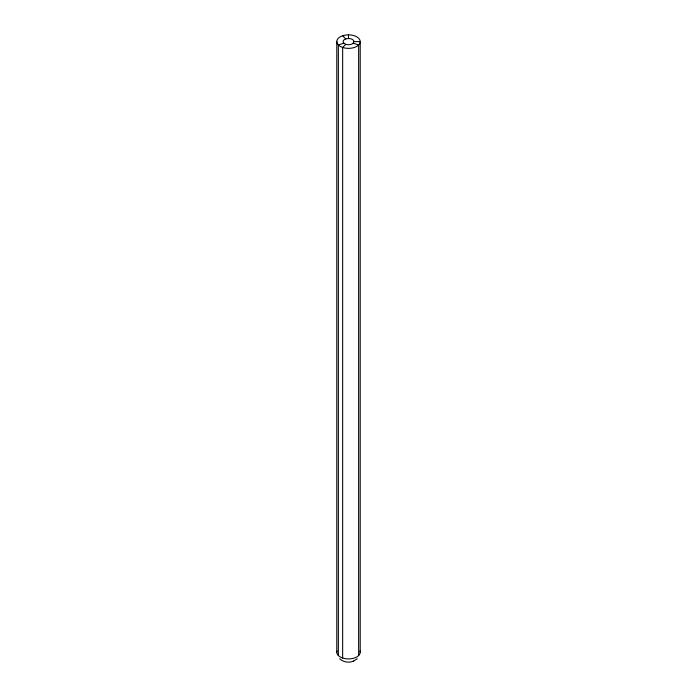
<?xml version="1.0" encoding="UTF-8"?>
<svg xmlns="http://www.w3.org/2000/svg" width="697" height="697" viewBox="0 0 697 697"><rect width="100%" height="100%" fill="white"/><g stroke="black" fill="none" stroke-linecap="round" stroke-linejoin="round"><path stroke-width="1.05" d="M343.821 43.17A5.402 3.119 0 0 1 345.799 38.91L348.5 38.492A5.402 3.119 0 0 1 353.902 41.611L353.179 43.17A5.402 3.119 0 0 1 345.799 44.312L343.821 43.17L338.359 44.991L338.359 655.546M345.799 44.312L342.645 47.466L342.645 658.02M357.282 658.77L353.248 661.287M339.718 658.77C343.168 662.08 348.544 662.986 352.987 661.383M352.638 661.505L353.649 661.139M353.902 41.611L360.21 41.611L360.21 652.165M353.179 43.17L358.641 44.991L358.641 655.546M342.645 35.756A11.71 6.761 0 0 1 360.21 41.611A11.71 6.761 0 0 1 342.645 47.466A11.71 6.761 0 0 1 342.645 35.756L345.799 38.91M348.5 34.85L348.5 38.492M336.79 41.611L336.79 652.165M360.035 650.989A11.71 6.761 0 0 1 348.5 658.926A11.71 6.761 0 0 1 336.965 650.989"/></g></svg>
